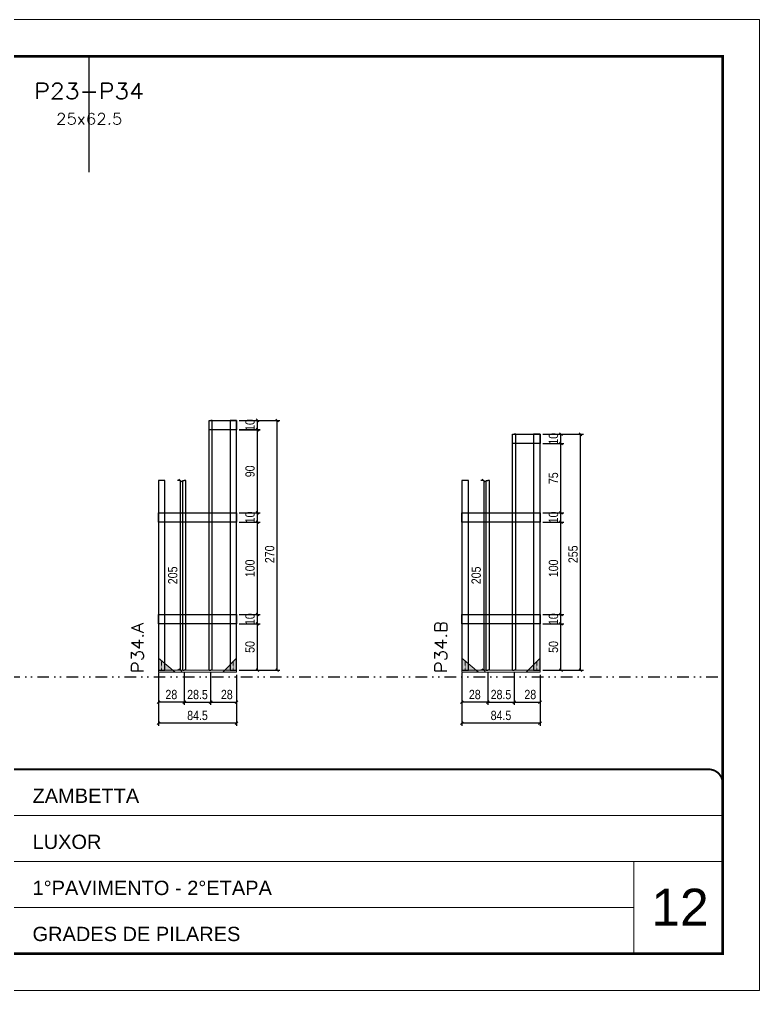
# Model space of a CAD drawing. Extents: x 14400 to 20667, y -21631 to 6985.
# Drawn here: x 19867 to 20667, y 3638 to 4688 of the extents above; entities that cross this region are included whole.
import ezdxf
from ezdxf.enums import TextEntityAlignment as Align

# ---------------------------------------------------------------- set-up
doc = ezdxf.new("R2010")
doc.units = 0
for name, pattern in [('CONTINUO', [0]), ('DASHED', [0.75, 0.5, -0.25]), ('DIVIDE2', [0.625, 0.25, -0.125, 0, -0.125, 0, -0.125]), ('HIDDEN', [0.375, 0.25, -0.125])]:
    doc.linetypes.add(name, pattern=pattern)
for name, color, linetype, lineweight in [('CARIMBO', 255, 'Continuous', 9), ('Folhas', 255, 'Continuous', 9), ('Madeira', 126, 'Continuous', 18), ('Sarr 2.2x7', 40, 'Continuous', 9), ('SARRAFO DE PRESSAO', 251, 'DASHED', 9), ('Texto Seção', 7, 'Continuous', 15)]:
    doc.layers.add(name, color=color, linetype=linetype, lineweight=lineweight)
for name, color, linetype in [('COTA', 241, 'Continuous'), ('Nível', 160, 'Continuous'), ('SARR_2.2x10', 60, 'Continuous'), ('SARR_3.5x7', 81, 'Continuous'), ('SARR_7x7', 40, 'Continuous'), ('Texto de Titulo', 7, 'Continuous'), ('Texto Qtd Sarr', 242, 'Continuous')]:
    doc.layers.add(name, color=color, linetype=linetype)
doc.styles.add('ARIAL', font='arial.ttf')
doc.styles.add('COTA TECNICA', font='techl___.ttf', dxfattribs={"height": 10})
doc.styles.add('REGUA-120', font='ROMANS.shx', dxfattribs={"height": 15})
doc.styles.add('ROMANS', font='romans.shx')
doc.dimstyles.new('PAINEL', dxfattribs={"dimtxt": 10, "dimasz": 3, "dimexe": 3, "dimexo": 3, "dimgap": 3, "dimtad": 1, "dimdec": 1, "dimzin": 12, "dimdsep": 46, "dimtxsty": 'COTA TECNICA', "dimblk1": 'OBLIQUE', "dimblk2": 'OBLIQUE', "dimsah": 1, "dimcen": 0.9, "dimclrd": 4, "dimclre": 4, "dimclrt": 240, "dimadec": 1, "dimazin": 3, "dimtfac": 1, "dimtdec": 1, "dimtmove": 0, "dimatfit": 3, "dimfxl": 1, "dimtolj": 1, "dimtzin": 12, "dimarcsym": 0})

# ---------------------------------------------------------------- blocks, each defined once
blk = doc.blocks.new('9999999999')
at = {"color": 30, "linetype": 'CONTINUO'}
for p, q in [((98564.6, 34379.6), (99584, 34379.6)), ((98564.6, 34329.8), (99488, 34329.8)), ((99584, 34329.8), (99488, 34329.8)), ((99488, 34329.8), (99488, 34230.2)), ((98564.6, 34280), (99488, 34280))]:
    blk.add_line(p, q, dxfattribs=at)
at = {"color": 30, "linetype": 'CONTINUO', "const_width": 2}
blk.add_lwpolyline([(99584, 34230.2), (99584, 34414.4, 0.414214), (99569, 34429.4), (98229, 34429.4, 0.414214), (98214, 34414.4), (98214, 34245.2, 0.414214), (98229, 34230.2), (99584, 34230.2)], format="xyb", dxfattribs=at)
at = {"layer": 'Folhas'}
blk.add_lwpolyline([(98139, 34190.2), (99624, 34190.2), (99624, 35240.2), (98139, 35240.2)], close=True, dxfattribs=at)
at = {"layer": 'Folhas', "color": 30, "const_width": 3}
blk.add_lwpolyline([(98214, 34230.2), (99584, 34230.2), (99584, 35200.2), (98214, 35200.2)], close=True, dxfattribs=at)
at = {"color": 7, "linetype": 'Continuous', "ltscale": 5, "style": 'ARIAL'}
for s, height, p in [('ZAMBETTA', 15.48, (98837.7, 34393.1)), ('LUXOR', 15.48, (98837.7, 34343.3)), ('1°PAVIMENTO - 2°ETAPA', 15.483, (98837.7, 34293.5)), ('GRADES DE PILARES', 15.483, (98837.7, 34243.7))]:
    blk.add_text(s, height=height, dxfattribs=at).set_placement(p)
blk = doc.blocks.new('_Oblique')
at = {"color": 0, "linetype": 'ByBlock', "lineweight": -2}
blk.add_line((-0.5, -0.5), (0.5, 0.5), dxfattribs=at)
blk = doc.blocks.new('*D907')
at = {"layer": 'COTA', "color": 4, "lineweight": -2, "transparency": 16777216}
for p, q in [((20345, 3981.1), (20345, 3946.5)), ((20373, 3981.1), (20373, 3946.5)), ((20373, 3949.5), (20345, 3949.5))]:
    blk.add_line(p, q, dxfattribs=at)
at = {"layer": 'Defpoints', "color": 0, "transparency": 16777216}
for p in [(20345, 3984.1), (20373, 3984.1), (20345, 3949.5)]:
    blk.add_point(p, dxfattribs=at)
at = {"layer": 'COTA', "color": 4, "lineweight": -2, "transparency": 16777216, "xscale": 3, "yscale": 3, "zscale": 3, "rotation": 180}
blk.add_blockref('_Oblique', (20345, 3949.5), dxfattribs=at)
at = {"layer": 'COTA', "color": 4, "lineweight": -2, "transparency": 16777216, "xscale": 3, "yscale": 3, "zscale": 3}
blk.add_blockref('_Oblique', (20373, 3949.5), dxfattribs=at)
at = {"layer": 'COTA', "color": 240, "transparency": 16777216, "insert": (20359, 3957.6), "char_height": 10, "attachment_point": 5, "style": 'COTA TECNICA'}
blk.add_mtext('\\A1;28', dxfattribs=at)
blk = doc.blocks.new('*D908')
at = {"layer": 'COTA', "color": 4, "lineweight": -2, "transparency": 16777216}
for p, q in [((20401.5, 3981.1), (20401.5, 3946.5)), ((20429.5, 3978.9), (20429.5, 3946.5)), ((20401.5, 3949.5), (20429.5, 3949.5))]:
    blk.add_line(p, q, dxfattribs=at)
at = {"layer": 'Defpoints', "color": 0, "transparency": 16777216}
for p in [(20401.5, 3984.1), (20429.5, 3981.9), (20429.5, 3949.5)]:
    blk.add_point(p, dxfattribs=at)
at = {"layer": 'COTA', "color": 4, "lineweight": -2, "transparency": 16777216, "xscale": 3, "yscale": 3, "zscale": 3, "rotation": 180}
blk.add_blockref('_Oblique', (20401.5, 3949.5), dxfattribs=at)
at = {"layer": 'COTA', "color": 4, "lineweight": -2, "transparency": 16777216, "xscale": 3, "yscale": 3, "zscale": 3}
blk.add_blockref('_Oblique', (20429.5, 3949.5), dxfattribs=at)
at = {"layer": 'COTA', "color": 240, "transparency": 16777216, "insert": (20419, 3957.6), "char_height": 10, "attachment_point": 5, "style": 'COTA TECNICA'}
blk.add_mtext('\\A1;28', dxfattribs=at)
blk = doc.blocks.new('*D909')
at = {"layer": 'COTA', "color": 4, "lineweight": -2, "transparency": 16777216}
for p, q in [((20373, 3981.1), (20373, 3946.5)), ((20401.5, 3981.1), (20401.5, 3946.5)), ((20373, 3949.5), (20401.5, 3949.5))]:
    blk.add_line(p, q, dxfattribs=at)
at = {"layer": 'Defpoints', "color": 0, "transparency": 16777216}
for p in [(20373, 3984.1), (20401.5, 3984.1), (20401.5, 3949.5)]:
    blk.add_point(p, dxfattribs=at)
at = {"layer": 'COTA', "color": 4, "lineweight": -2, "transparency": 16777216, "xscale": 3, "yscale": 3, "zscale": 3, "rotation": 180}
blk.add_blockref('_Oblique', (20373, 3949.5), dxfattribs=at)
at = {"layer": 'COTA', "color": 4, "lineweight": -2, "transparency": 16777216, "xscale": 3, "yscale": 3, "zscale": 3}
blk.add_blockref('_Oblique', (20401.5, 3949.5), dxfattribs=at)
at = {"layer": 'COTA', "color": 240, "transparency": 16777216, "insert": (20387.3, 3957.6), "char_height": 10, "attachment_point": 5, "style": 'COTA TECNICA'}
blk.add_mtext('\\A1;28.5', dxfattribs=at)
blk = doc.blocks.new('*D910')
at = {"layer": 'COTA', "color": 4, "lineweight": -2, "transparency": 16777216}
for p, q in [((20345, 3978.9), (20345, 3923.8)), ((20429.5, 3978.9), (20429.5, 3923.8)), ((20429.5, 3926.8), (20345, 3926.8))]:
    blk.add_line(p, q, dxfattribs=at)
at = {"layer": 'Defpoints', "color": 0, "transparency": 16777216}
for p in [(20345, 3981.9), (20429.5, 3981.9), (20345, 3926.8)]:
    blk.add_point(p, dxfattribs=at)
at = {"layer": 'COTA', "color": 4, "lineweight": -2, "transparency": 16777216, "xscale": 3, "yscale": 3, "zscale": 3, "rotation": 180}
blk.add_blockref('_Oblique', (20345, 3926.8), dxfattribs=at)
at = {"layer": 'COTA', "color": 4, "lineweight": -2, "transparency": 16777216, "xscale": 3, "yscale": 3, "zscale": 3}
blk.add_blockref('_Oblique', (20429.5, 3926.8), dxfattribs=at)
at = {"layer": 'COTA', "color": 240, "transparency": 16777216, "insert": (20387.3, 3935), "char_height": 10, "attachment_point": 5, "style": 'COTA TECNICA'}
blk.add_mtext('\\A1;84.5', dxfattribs=at)
blk = doc.blocks.new('*D911')
at = {"layer": 'COTA', "color": 4, "lineweight": -2, "transparency": 16777216}
for p, q in [((20432.5, 4034.1), (20455.2, 4034.1)), ((20452.2, 3984.1), (20452.2, 4034.1)), ((20432.5, 3984.1), (20455.2, 3984.1))]:
    blk.add_line(p, q, dxfattribs=at)
at = {"layer": 'Defpoints', "color": 0, "transparency": 16777216}
for p in [(20429.5, 4034.1), (20452.2, 4034.1), (20429.5, 3984.1)]:
    blk.add_point(p, dxfattribs=at)
at = {"layer": 'COTA', "color": 4, "lineweight": -2, "transparency": 16777216, "xscale": 3, "yscale": 3, "zscale": 3}
for p, rotation in [((20452.2, 4034.1), 90), ((20452.2, 3984.1), 270)]:
    blk.add_blockref('_Oblique', p, dxfattribs=dict(at, rotation=rotation))
at = {"layer": 'COTA', "color": 240, "transparency": 16777216, "insert": (20444.1, 4009.1), "char_height": 10, "attachment_point": 5, "rotation": 90, "style": 'COTA TECNICA'}
blk.add_mtext('\\A1;50', dxfattribs=at)
blk = doc.blocks.new('*D912')
at = {"layer": 'COTA', "color": 4, "lineweight": -2, "transparency": 16777216}
for p, q in [((20432.5, 4044.1), (20455.2, 4044.1)), ((20452.2, 4034.1), (20452.2, 4044.1)), ((20432.5, 4034.1), (20455.2, 4034.1))]:
    blk.add_line(p, q, dxfattribs=at)
at = {"layer": 'Defpoints', "color": 0, "transparency": 16777216}
for p in [(20429.5, 4044.1), (20452.2, 4044.1), (20429.5, 4034.1)]:
    blk.add_point(p, dxfattribs=at)
at = {"layer": 'COTA', "color": 4, "lineweight": -2, "transparency": 16777216, "xscale": 3, "yscale": 3, "zscale": 3}
for p, rotation in [((20452.2, 4044.1), 90), ((20452.2, 4034.1), 270)]:
    blk.add_blockref('_Oblique', p, dxfattribs=dict(at, rotation=rotation))
at = {"layer": 'COTA', "color": 240, "transparency": 16777216, "insert": (20444.1, 4039.1), "char_height": 10, "attachment_point": 5, "rotation": 90, "style": 'COTA TECNICA'}
blk.add_mtext('\\A1;10', dxfattribs=at)
blk = doc.blocks.new('*D913')
at = {"layer": 'COTA', "color": 4, "lineweight": -2, "transparency": 16777216}
for p, q in [((20432.5, 4144.1), (20455.2, 4144.1)), ((20452.2, 4044.1), (20452.2, 4144.1)), ((20432.5, 4044.1), (20455.2, 4044.1))]:
    blk.add_line(p, q, dxfattribs=at)
at = {"layer": 'Defpoints', "color": 0, "transparency": 16777216}
for p in [(20429.5, 4144.1), (20452.2, 4144.1), (20429.5, 4044.1)]:
    blk.add_point(p, dxfattribs=at)
at = {"layer": 'COTA', "color": 4, "lineweight": -2, "transparency": 16777216, "xscale": 3, "yscale": 3, "zscale": 3}
for p, rotation in [((20452.2, 4144.1), 90), ((20452.2, 4044.1), 270)]:
    blk.add_blockref('_Oblique', p, dxfattribs=dict(at, rotation=rotation))
at = {"layer": 'COTA', "color": 240, "transparency": 16777216, "insert": (20444.1, 4094.1), "char_height": 10, "attachment_point": 5, "rotation": 90, "style": 'COTA TECNICA'}
blk.add_mtext('\\A1;100', dxfattribs=at)
blk = doc.blocks.new('*D914')
at = {"layer": 'COTA', "color": 4, "lineweight": -2, "transparency": 16777216}
for p, q in [((20432.5, 4154.1), (20455.2, 4154.1)), ((20452.2, 4144.1), (20452.2, 4154.1)), ((20432.5, 4144.1), (20455.2, 4144.1))]:
    blk.add_line(p, q, dxfattribs=at)
at = {"layer": 'Defpoints', "color": 0, "transparency": 16777216}
for p in [(20429.5, 4154.1), (20452.2, 4154.1), (20429.5, 4144.1)]:
    blk.add_point(p, dxfattribs=at)
at = {"layer": 'COTA', "color": 4, "lineweight": -2, "transparency": 16777216, "xscale": 3, "yscale": 3, "zscale": 3}
for p, rotation in [((20452.2, 4154.1), 90), ((20452.2, 4144.1), 270)]:
    blk.add_blockref('_Oblique', p, dxfattribs=dict(at, rotation=rotation))
at = {"layer": 'COTA', "color": 240, "transparency": 16777216, "insert": (20444.1, 4149.1), "char_height": 10, "attachment_point": 5, "rotation": 90, "style": 'COTA TECNICA'}
blk.add_mtext('\\A1;10', dxfattribs=at)
blk = doc.blocks.new('*D915')
at = {"layer": 'COTA', "color": 4, "lineweight": -2, "transparency": 16777216}
for p, q in [((20432.5, 4239), (20476.4, 4239)), ((20473.4, 3984), (20473.4, 4239)), ((20432.5, 3984), (20476.4, 3984))]:
    blk.add_line(p, q, dxfattribs=at)
at = {"layer": 'Defpoints', "color": 0, "transparency": 16777216}
for p in [(20429.5, 4239), (20473.4, 4239), (20429.5, 3984)]:
    blk.add_point(p, dxfattribs=at)
at = {"layer": 'COTA', "color": 4, "lineweight": -2, "transparency": 16777216, "xscale": 3, "yscale": 3, "zscale": 3}
for p, rotation in [((20473.4, 4239), 90), ((20473.4, 3984), 270)]:
    blk.add_blockref('_Oblique', p, dxfattribs=dict(at, rotation=rotation))
at = {"layer": 'COTA', "color": 240, "transparency": 16777216, "insert": (20465.3, 4109.3), "char_height": 10, "attachment_point": 5, "rotation": 90, "style": 'COTA TECNICA'}
blk.add_mtext('\\A1;255', dxfattribs=at)
blk = doc.blocks.new('*D916')
at = {"layer": 'COTA', "color": 4, "lineweight": -2, "transparency": 16777216}
for p, q in [((20432.5, 4239.1), (20455.2, 4239.1)), ((20452.2, 4229.1), (20452.2, 4239.1)), ((20432.5, 4229.1), (20455.2, 4229.1))]:
    blk.add_line(p, q, dxfattribs=at)
at = {"layer": 'Defpoints', "color": 0, "transparency": 16777216}
for p in [(20429.5, 4239.1), (20452.2, 4239.1), (20429.5, 4229.1)]:
    blk.add_point(p, dxfattribs=at)
at = {"layer": 'COTA', "color": 4, "lineweight": -2, "transparency": 16777216, "xscale": 3, "yscale": 3, "zscale": 3}
for p, rotation in [((20452.2, 4239.1), 90), ((20452.2, 4229.1), 270)]:
    blk.add_blockref('_Oblique', p, dxfattribs=dict(at, rotation=rotation))
at = {"layer": 'COTA', "color": 240, "transparency": 16777216, "insert": (20444.1, 4234.1), "char_height": 10, "attachment_point": 5, "rotation": 90, "style": 'COTA TECNICA'}
blk.add_mtext('\\A1;10', dxfattribs=at)
blk = doc.blocks.new('*D917')
at = {"layer": 'COTA', "color": 4, "lineweight": -2, "transparency": 16777216}
for p, q in [((20432.5, 4229), (20455.2, 4229)), ((20452.2, 4154.1), (20452.2, 4229)), ((20432.5, 4154.1), (20455.2, 4154.1))]:
    blk.add_line(p, q, dxfattribs=at)
at = {"layer": 'Defpoints', "color": 0, "transparency": 16777216}
for p in [(20429.5, 4229), (20452.2, 4229), (20429.5, 4154.1)]:
    blk.add_point(p, dxfattribs=at)
at = {"layer": 'COTA', "color": 4, "lineweight": -2, "transparency": 16777216, "xscale": 3, "yscale": 3, "zscale": 3}
for p, rotation in [((20452.2, 4229), 90), ((20452.2, 4154.1), 270)]:
    blk.add_blockref('_Oblique', p, dxfattribs=dict(at, rotation=rotation))
at = {"layer": 'COTA', "color": 240, "transparency": 16777216, "insert": (20444.1, 4191.5), "char_height": 10, "attachment_point": 5, "rotation": 90, "style": 'COTA TECNICA'}
blk.add_mtext('\\A1;75', dxfattribs=at)
blk = doc.blocks.new('*D918')
at = {"layer": 'COTA', "color": 4, "lineweight": -2, "transparency": 16777216}
for p, q in [((20368.3, 4189), (20365.6, 4189)), ((20368.6, 4189), (20368.6, 3984.1)), ((20368.3, 3984.1), (20365.6, 3984.1))]:
    blk.add_line(p, q, dxfattribs=at)
at = {"layer": 'Defpoints', "color": 0, "transparency": 16777216}
for p in [(20371.3, 4189), (20368.6, 3984.1), (20371.3, 3984.1)]:
    blk.add_point(p, dxfattribs=at)
at = {"layer": 'COTA', "color": 4, "lineweight": -2, "transparency": 16777216, "xscale": 3, "yscale": 3, "zscale": 3}
for p, rotation in [((20368.6, 4189), 90), ((20368.6, 3984.1), 270)]:
    blk.add_blockref('_Oblique', p, dxfattribs=dict(at, rotation=rotation))
at = {"layer": 'COTA', "color": 240, "transparency": 16777216, "insert": (20360.5, 4086.5), "char_height": 10, "attachment_point": 5, "rotation": 90, "style": 'COTA TECNICA'}
blk.add_mtext('\\A1;205', dxfattribs=at)
blk = doc.blocks.new('*D919')
at = {"layer": 'COTA', "color": 4, "lineweight": -2, "transparency": 16777216}
for p, q in [((20016.8, 3981.1), (20016.8, 3946.5)), ((20044.8, 3981.1), (20044.8, 3946.5)), ((20044.8, 3949.5), (20016.8, 3949.5))]:
    blk.add_line(p, q, dxfattribs=at)
at = {"layer": 'Defpoints', "color": 0, "transparency": 16777216}
for p in [(20016.8, 3984.1), (20044.8, 3984.1), (20016.8, 3949.5)]:
    blk.add_point(p, dxfattribs=at)
at = {"layer": 'COTA', "color": 4, "lineweight": -2, "transparency": 16777216, "xscale": 3, "yscale": 3, "zscale": 3, "rotation": 180}
blk.add_blockref('_Oblique', (20016.8, 3949.5), dxfattribs=at)
at = {"layer": 'COTA', "color": 4, "lineweight": -2, "transparency": 16777216, "xscale": 3, "yscale": 3, "zscale": 3}
blk.add_blockref('_Oblique', (20044.8, 3949.5), dxfattribs=at)
at = {"layer": 'COTA', "color": 240, "transparency": 16777216, "insert": (20030.8, 3957.6), "char_height": 10, "attachment_point": 5, "style": 'COTA TECNICA'}
blk.add_mtext('\\A1;28', dxfattribs=at)
blk = doc.blocks.new('*D920')
at = {"layer": 'COTA', "color": 4, "lineweight": -2, "transparency": 16777216}
for p, q in [((20073.3, 3981.1), (20073.3, 3946.5)), ((20101.3, 3978.9), (20101.3, 3946.5)), ((20073.3, 3949.5), (20101.3, 3949.5))]:
    blk.add_line(p, q, dxfattribs=at)
at = {"layer": 'Defpoints', "color": 0, "transparency": 16777216}
for p in [(20073.3, 3984.1), (20101.3, 3981.9), (20101.3, 3949.5)]:
    blk.add_point(p, dxfattribs=at)
at = {"layer": 'COTA', "color": 4, "lineweight": -2, "transparency": 16777216, "xscale": 3, "yscale": 3, "zscale": 3, "rotation": 180}
blk.add_blockref('_Oblique', (20073.3, 3949.5), dxfattribs=at)
at = {"layer": 'COTA', "color": 4, "lineweight": -2, "transparency": 16777216, "xscale": 3, "yscale": 3, "zscale": 3}
blk.add_blockref('_Oblique', (20101.3, 3949.5), dxfattribs=at)
at = {"layer": 'COTA', "color": 240, "transparency": 16777216, "insert": (20090.8, 3957.6), "char_height": 10, "attachment_point": 5, "style": 'COTA TECNICA'}
blk.add_mtext('\\A1;28', dxfattribs=at)
blk = doc.blocks.new('*D921')
at = {"layer": 'COTA', "color": 4, "lineweight": -2, "transparency": 16777216}
for p, q in [((20044.8, 3981.1), (20044.8, 3946.5)), ((20073.3, 3981.1), (20073.3, 3946.5)), ((20044.8, 3949.5), (20073.3, 3949.5))]:
    blk.add_line(p, q, dxfattribs=at)
at = {"layer": 'Defpoints', "color": 0, "transparency": 16777216}
for p in [(20044.8, 3984.1), (20073.3, 3984.1), (20073.3, 3949.5)]:
    blk.add_point(p, dxfattribs=at)
at = {"layer": 'COTA', "color": 4, "lineweight": -2, "transparency": 16777216, "xscale": 3, "yscale": 3, "zscale": 3, "rotation": 180}
blk.add_blockref('_Oblique', (20044.8, 3949.5), dxfattribs=at)
at = {"layer": 'COTA', "color": 4, "lineweight": -2, "transparency": 16777216, "xscale": 3, "yscale": 3, "zscale": 3}
blk.add_blockref('_Oblique', (20073.3, 3949.5), dxfattribs=at)
at = {"layer": 'COTA', "color": 240, "transparency": 16777216, "insert": (20059.1, 3957.6), "char_height": 10, "attachment_point": 5, "style": 'COTA TECNICA'}
blk.add_mtext('\\A1;28.5', dxfattribs=at)
blk = doc.blocks.new('*D922')
at = {"layer": 'COTA', "color": 4, "lineweight": -2, "transparency": 16777216}
for p, q in [((20016.8, 3978.9), (20016.8, 3923.8)), ((20101.3, 3978.9), (20101.3, 3923.8)), ((20101.3, 3926.8), (20016.8, 3926.8))]:
    blk.add_line(p, q, dxfattribs=at)
at = {"layer": 'Defpoints', "color": 0, "transparency": 16777216}
for p in [(20016.8, 3981.9), (20101.3, 3981.9), (20016.8, 3926.8)]:
    blk.add_point(p, dxfattribs=at)
at = {"layer": 'COTA', "color": 4, "lineweight": -2, "transparency": 16777216, "xscale": 3, "yscale": 3, "zscale": 3, "rotation": 180}
blk.add_blockref('_Oblique', (20016.8, 3926.8), dxfattribs=at)
at = {"layer": 'COTA', "color": 4, "lineweight": -2, "transparency": 16777216, "xscale": 3, "yscale": 3, "zscale": 3}
blk.add_blockref('_Oblique', (20101.3, 3926.8), dxfattribs=at)
at = {"layer": 'COTA', "color": 240, "transparency": 16777216, "insert": (20059.1, 3935), "char_height": 10, "attachment_point": 5, "style": 'COTA TECNICA'}
blk.add_mtext('\\A1;84.5', dxfattribs=at)
blk = doc.blocks.new('*D923')
at = {"layer": 'COTA', "color": 4, "lineweight": -2, "transparency": 16777216}
for p, q in [((20104.3, 4034.1), (20127, 4034.1)), ((20124, 3984.1), (20124, 4034.1)), ((20104.3, 3984.1), (20127, 3984.1))]:
    blk.add_line(p, q, dxfattribs=at)
at = {"layer": 'Defpoints', "color": 0, "transparency": 16777216}
for p in [(20101.3, 4034.1), (20124, 4034.1), (20101.3, 3984.1)]:
    blk.add_point(p, dxfattribs=at)
at = {"layer": 'COTA', "color": 4, "lineweight": -2, "transparency": 16777216, "xscale": 3, "yscale": 3, "zscale": 3}
for p, rotation in [((20124, 4034.1), 90), ((20124, 3984.1), 270)]:
    blk.add_blockref('_Oblique', p, dxfattribs=dict(at, rotation=rotation))
at = {"layer": 'COTA', "color": 240, "transparency": 16777216, "insert": (20115.9, 4009.1), "char_height": 10, "attachment_point": 5, "rotation": 90, "style": 'COTA TECNICA'}
blk.add_mtext('\\A1;50', dxfattribs=at)
blk = doc.blocks.new('*D924')
at = {"layer": 'COTA', "color": 4, "lineweight": -2, "transparency": 16777216}
for p, q in [((20104.3, 4044.1), (20127, 4044.1)), ((20124, 4034.1), (20124, 4044.1)), ((20104.3, 4034.1), (20127, 4034.1))]:
    blk.add_line(p, q, dxfattribs=at)
at = {"layer": 'Defpoints', "color": 0, "transparency": 16777216}
for p in [(20101.3, 4044.1), (20124, 4044.1), (20101.3, 4034.1)]:
    blk.add_point(p, dxfattribs=at)
at = {"layer": 'COTA', "color": 4, "lineweight": -2, "transparency": 16777216, "xscale": 3, "yscale": 3, "zscale": 3}
for p, rotation in [((20124, 4044.1), 90), ((20124, 4034.1), 270)]:
    blk.add_blockref('_Oblique', p, dxfattribs=dict(at, rotation=rotation))
at = {"layer": 'COTA', "color": 240, "transparency": 16777216, "insert": (20115.9, 4039.1), "char_height": 10, "attachment_point": 5, "rotation": 90, "style": 'COTA TECNICA'}
blk.add_mtext('\\A1;10', dxfattribs=at)
blk = doc.blocks.new('*D925')
at = {"layer": 'COTA', "color": 4, "lineweight": -2, "transparency": 16777216}
for p, q in [((20104.3, 4144.1), (20127, 4144.1)), ((20124, 4044.1), (20124, 4144.1)), ((20104.3, 4044.1), (20127, 4044.1))]:
    blk.add_line(p, q, dxfattribs=at)
at = {"layer": 'Defpoints', "color": 0, "transparency": 16777216}
for p in [(20101.3, 4144.1), (20124, 4144.1), (20101.3, 4044.1)]:
    blk.add_point(p, dxfattribs=at)
at = {"layer": 'COTA', "color": 4, "lineweight": -2, "transparency": 16777216, "xscale": 3, "yscale": 3, "zscale": 3}
for p, rotation in [((20124, 4144.1), 90), ((20124, 4044.1), 270)]:
    blk.add_blockref('_Oblique', p, dxfattribs=dict(at, rotation=rotation))
at = {"layer": 'COTA', "color": 240, "transparency": 16777216, "insert": (20115.9, 4094.1), "char_height": 10, "attachment_point": 5, "rotation": 90, "style": 'COTA TECNICA'}
blk.add_mtext('\\A1;100', dxfattribs=at)
blk = doc.blocks.new('*D926')
at = {"layer": 'COTA', "color": 4, "lineweight": -2, "transparency": 16777216}
for p, q in [((20104.3, 4154.1), (20127, 4154.1)), ((20124, 4144.1), (20124, 4154.1)), ((20104.3, 4144.1), (20127, 4144.1))]:
    blk.add_line(p, q, dxfattribs=at)
at = {"layer": 'Defpoints', "color": 0, "transparency": 16777216}
for p in [(20101.3, 4154.1), (20124, 4154.1), (20101.3, 4144.1)]:
    blk.add_point(p, dxfattribs=at)
at = {"layer": 'COTA', "color": 4, "lineweight": -2, "transparency": 16777216, "xscale": 3, "yscale": 3, "zscale": 3}
for p, rotation in [((20124, 4154.1), 90), ((20124, 4144.1), 270)]:
    blk.add_blockref('_Oblique', p, dxfattribs=dict(at, rotation=rotation))
at = {"layer": 'COTA', "color": 240, "transparency": 16777216, "insert": (20115.9, 4149.1), "char_height": 10, "attachment_point": 5, "rotation": 90, "style": 'COTA TECNICA'}
blk.add_mtext('\\A1;10', dxfattribs=at)
blk = doc.blocks.new('*D927')
at = {"layer": 'COTA', "color": 4, "lineweight": -2, "transparency": 16777216}
for p, q in [((20104.3, 4254), (20148.3, 4254)), ((20145.3, 3984), (20145.3, 4254)), ((20104.3, 3984), (20148.3, 3984))]:
    blk.add_line(p, q, dxfattribs=at)
at = {"layer": 'Defpoints', "color": 0, "transparency": 16777216}
for p in [(20101.3, 4254), (20145.3, 4254), (20101.3, 3984)]:
    blk.add_point(p, dxfattribs=at)
at = {"layer": 'COTA', "color": 4, "lineweight": -2, "transparency": 16777216, "xscale": 3, "yscale": 3, "zscale": 3}
for p, rotation in [((20145.3, 4254), 90), ((20145.3, 3984), 270)]:
    blk.add_blockref('_Oblique', p, dxfattribs=dict(at, rotation=rotation))
at = {"layer": 'COTA', "color": 240, "transparency": 16777216, "insert": (20137.2, 4109.3), "char_height": 10, "attachment_point": 5, "rotation": 90, "style": 'COTA TECNICA'}
blk.add_mtext('\\A1;270', dxfattribs=at)
blk = doc.blocks.new('*D928')
at = {"layer": 'COTA', "color": 4, "lineweight": -2, "transparency": 16777216}
for p, q in [((20104.3, 4254.1), (20127, 4254.1)), ((20124, 4244.1), (20124, 4254.1)), ((20104.3, 4244.1), (20127, 4244.1))]:
    blk.add_line(p, q, dxfattribs=at)
at = {"layer": 'Defpoints', "color": 0, "transparency": 16777216}
for p in [(20101.3, 4254.1), (20124, 4254.1), (20101.3, 4244.1)]:
    blk.add_point(p, dxfattribs=at)
at = {"layer": 'COTA', "color": 4, "lineweight": -2, "transparency": 16777216, "xscale": 3, "yscale": 3, "zscale": 3}
for p, rotation in [((20124, 4254.1), 90), ((20124, 4244.1), 270)]:
    blk.add_blockref('_Oblique', p, dxfattribs=dict(at, rotation=rotation))
at = {"layer": 'COTA', "color": 240, "transparency": 16777216, "insert": (20115.9, 4249.1), "char_height": 10, "attachment_point": 5, "rotation": 90, "style": 'COTA TECNICA'}
blk.add_mtext('\\A1;10', dxfattribs=at)
blk = doc.blocks.new('*D929')
at = {"layer": 'COTA', "color": 4, "lineweight": -2, "transparency": 16777216}
for p, q in [((20104.3, 4244), (20127, 4244)), ((20124, 4154.1), (20124, 4244)), ((20104.3, 4154.1), (20127, 4154.1))]:
    blk.add_line(p, q, dxfattribs=at)
at = {"layer": 'Defpoints', "color": 0, "transparency": 16777216}
for p in [(20101.3, 4244), (20124, 4244), (20101.3, 4154.1)]:
    blk.add_point(p, dxfattribs=at)
at = {"layer": 'COTA', "color": 4, "lineweight": -2, "transparency": 16777216, "xscale": 3, "yscale": 3, "zscale": 3}
for p, rotation in [((20124, 4244), 90), ((20124, 4154.1), 270)]:
    blk.add_blockref('_Oblique', p, dxfattribs=dict(at, rotation=rotation))
at = {"layer": 'COTA', "color": 240, "transparency": 16777216, "insert": (20115.9, 4199), "char_height": 10, "attachment_point": 5, "rotation": 90, "style": 'COTA TECNICA'}
blk.add_mtext('\\A1;90', dxfattribs=at)
blk = doc.blocks.new('*D930')
at = {"layer": 'COTA', "color": 4, "lineweight": -2, "transparency": 16777216}
for p, q in [((20040.1, 4189), (20037.5, 4189)), ((20040.5, 4189), (20040.5, 3984.1)), ((20040.1, 3984.1), (20037.5, 3984.1))]:
    blk.add_line(p, q, dxfattribs=at)
at = {"layer": 'Defpoints', "color": 0, "transparency": 16777216}
for p in [(20043.1, 4189), (20040.5, 3984.1), (20043.1, 3984.1)]:
    blk.add_point(p, dxfattribs=at)
at = {"layer": 'COTA', "color": 4, "lineweight": -2, "transparency": 16777216, "xscale": 3, "yscale": 3, "zscale": 3}
for p, rotation in [((20040.5, 4189), 90), ((20040.5, 3984.1), 270)]:
    blk.add_blockref('_Oblique', p, dxfattribs=dict(at, rotation=rotation))
at = {"layer": 'COTA', "color": 240, "transparency": 16777216, "insert": (20032.4, 4086.5), "char_height": 10, "attachment_point": 5, "rotation": 90, "style": 'COTA TECNICA'}
blk.add_mtext('\\A1;205', dxfattribs=at)
blk = doc.blocks.new('titulo1')
at = {"layer": 'Defpoints', "color": 252, "linetype": 'HIDDEN', "ltscale": 2}
blk.add_line((0, 0), (0, 125), dxfattribs=at)
at = {"layer": 'Defpoints', "style": 'ROMANS', "oblique": 15}
blk.add_attdef('FOLHA', text='', height=10, dxfattribs=at).set_placement((0, 15.6), align=Align.MIDDLE_CENTER)
at = {"layer": 'Texto Qtd Sarr', "color": 3, "style": 'ROMANS', "oblique": 15}
for tag, height, p in [('TITULO', 17, (0, 71.4)), ('SEÇÃO', 12, (0, 41.5))]:
    blk.add_attdef(tag, text='', height=height, dxfattribs=at).set_placement(p, align=Align.MIDDLE_CENTER)

msp = doc.modelspace()

# ---------------------------------------------------------------- hatches: boundary and pattern name
at = {"layer": 'Madeira'}
h = msp.add_hatch(color=252, dxfattribs=at)
h.dxf.hatch_style = 2
h.paths.add_polyline_path([(20016.84, 3996.86), (20016.84, 3981.86), (20034.84, 3981.86)])
h = msp.add_hatch(color=252, dxfattribs=at)
h.dxf.hatch_style = 2
h.paths.add_polyline_path([(20101.34, 3996.86), (20101.34, 3981.86), (20086.34, 3981.86)])
h = msp.add_hatch(color=252, dxfattribs=at)
h.dxf.hatch_style = 2
h.paths.add_polyline_path([(20345, 3996.86), (20345, 3981.86), (20363, 3981.86)])
h = msp.add_hatch(color=252, dxfattribs=at)
h.dxf.hatch_style = 2
h.paths.add_polyline_path([(20429.5, 3996.86), (20429.5, 3981.86), (20414.5, 3981.86)])

# ---------------------------------------------------------------- linework, layer by layer
at = {"layer": 'Madeira', "color": 1, "linetype": 'HIDDEN'}
for p, q in [((20020.34, 3993.36), (20020.34, 3984.06)), ((20020.34, 3993.36), (20020.34, 3984.06)), ((20097.84, 3993.36), (20097.84, 3984.06)), ((20097.84, 3993.36), (20097.84, 3984.06)), ((20348.5, 3993.36), (20348.5, 3984.06)), ((20348.5, 3993.36), (20348.5, 3984.06)), ((20426, 3993.36), (20426, 3984.06)), ((20426, 3993.36), (20426, 3984.06)), ((20026.67, 3984.06), (20016.84, 3984.06)), ((20026.67, 3984.06), (20016.84, 3984.06)), ((20032.64, 3984.06), (20016.84, 3984.06)), ((20023.84, 3989.86), (20023.84, 3984.06)), ((20088.54, 3984.06), (20101.34, 3984.06)), ((20091.5, 3984.06), (20101.34, 3984.06)), ((20091.5, 3984.06), (20101.34, 3984.06)), ((20354.83, 3984.06), (20345, 3984.06)), ((20354.83, 3984.06), (20345, 3984.06)), ((20360.8, 3984.06), (20345, 3984.06)), ((20352, 3989.86), (20352, 3984.06)), ((20416.7, 3984.06), (20429.5, 3984.06)), ((20419.67, 3984.06), (20429.5, 3984.06)), ((20419.67, 3984.06), (20429.5, 3984.06))]:
    msp.add_line(p, q, dxfattribs=at)
at = {"layer": 'Madeira'}
for p, q in [((20016.84, 3984.06), (20016.84, 3981.86)), ((20016.84, 3984.06), (20016.84, 3981.86)), ((20016.84, 3984.06), (20016.84, 3981.86)), ((20345, 3984.06), (20345, 3981.86)), ((20345, 3984.06), (20345, 3981.86)), ((20345, 3984.06), (20345, 3981.86))]:
    msp.add_line(p, q, dxfattribs=at)
at = {"layer": 'Madeira', "color": 0}
for points in [[(20016.84, 3996.86), (20016.84, 3981.86), (20034.84, 3981.86), (20016.84, 3996.86)], [(20101.34, 3996.86), (20101.34, 3981.86), (20086.34, 3981.86), (20101.34, 3996.86)], [(20345, 3996.86), (20345, 3981.86), (20363, 3981.86), (20345, 3996.86)], [(20429.5, 3996.86), (20429.5, 3981.86), (20414.5, 3981.86), (20429.5, 3996.86)]]:
    msp.add_lwpolyline(points, dxfattribs=at)
at = {"layer": 'Nível', "color": 4, "linetype": 'DIVIDE2', "ltscale": 50}
msp.add_line((19256.97, 3976.86), (20626.97, 3976.86), dxfattribs=at)
at = {"layer": 'Sarr 2.2x7'}
for points in [[(20101.34, 3984.06), (20016.84, 3984.06), (20016.84, 3981.86), (20101.34, 3981.86)], [(20429.5, 3984.06), (20345, 3984.06), (20345, 3981.86), (20429.5, 3981.86)]]:
    msp.add_lwpolyline(points, close=True, dxfattribs=at)
at = {"layer": 'SARR_2.2x10'}
for points in [[(20071.59, 4254.02), (20101.34, 4254.02), (20101.34, 4244.02), (20071.59, 4244.02)], [(20399.75, 4239.02), (20429.5, 4239.02), (20429.5, 4229.02), (20399.75, 4229.02)], [(20016.84, 4154.03), (20101.34, 4154.03), (20101.34, 4144.03), (20016.84, 4144.03)], [(20345, 4154.03), (20429.5, 4154.03), (20429.5, 4144.03), (20345, 4144.03)], [(20016.84, 4044.03), (20101.34, 4044.03), (20101.34, 4034.03), (20016.84, 4034.03)], [(20345, 4044.03), (20429.5, 4044.03), (20429.5, 4034.03), (20345, 4034.03)]]:
    msp.add_lwpolyline(points, close=True, dxfattribs=at)
at = {"layer": 'SARR_3.5x7'}
for p, q in [((20071.59, 3984.06), (20071.59, 4254.03)), ((20071.59, 4254.03), (20073.34, 4254.03)), ((20075.09, 4254.03), (20073.34, 4254.03)), ((20075.09, 3984.06), (20075.09, 4254.03)), ((20399.75, 3984.06), (20399.75, 4239.03)), ((20399.75, 4239.03), (20401.5, 4239.03)), ((20403.25, 4239.03), (20401.5, 4239.03)), ((20403.25, 3984.06), (20403.25, 4239.03)), ((20043.09, 3984.06), (20043.09, 4189.02)), ((20043.09, 4189.02), (20044.84, 4189.02)), ((20046.59, 4189.02), (20044.84, 4189.02)), ((20046.59, 3984.06), (20046.59, 4189.02)), ((20371.25, 3984.06), (20371.25, 4189.02)), ((20371.25, 4189.02), (20373, 4189.02)), ((20374.75, 4189.02), (20373, 4189.02)), ((20374.75, 3984.06), (20374.75, 4189.02)), ((20043.09, 3984.06), (20044.84, 3984.06)), ((20046.59, 3984.06), (20044.84, 3984.06)), ((20071.59, 3984.06), (20073.34, 3984.06)), ((20075.09, 3984.06), (20073.34, 3984.06)), ((20371.25, 3984.06), (20373, 3984.06)), ((20374.75, 3984.06), (20373, 3984.06)), ((20399.75, 3984.06), (20401.5, 3984.06)), ((20403.25, 3984.06), (20401.5, 3984.06))]:
    msp.add_line(p, q, dxfattribs=at)
at = {"layer": 'SARR_7x7'}
for points in [[(20094.34, 3984.06), (20101.34, 3984.06), (20101.34, 4254.03), (20094.34, 4254.03)], [(20422.5, 3984.06), (20429.5, 3984.06), (20429.5, 4239.03), (20422.5, 4239.03)], [(20016.84, 3984.06), (20023.84, 3984.06), (20023.84, 4189.02), (20016.84, 4189.02)], [(20345, 3984.06), (20352, 3984.06), (20352, 4189.02), (20345, 4189.02)]]:
    msp.add_lwpolyline(points, close=True, dxfattribs=at)

# ---------------------------------------------------------------- block references
at = {"layer": 'SARRAFO DE PRESSAO', "color": 6, "linetype": 'ByBlock'}
msp.add_blockref('9999999999', (-78957.01, -30552.63), dxfattribs=at)
at = {"layer": 'Texto Seção'}
ref = msp.add_blockref('titulo1', (19941.97, 4522.58), dxfattribs=at)
ref.add_attrib('TITULO', 'P23-P34', dxfattribs={"layer": 'Texto de Titulo', "color": 7, "height": 17, "style": 'ROMANS', "width": 1.1}).set_placement((19941.97, 4610.08), align=Align.MIDDLE_CENTER)
ref.add_attrib('SEÇÃO', '25x62.5', dxfattribs={"layer": 'Texto de Titulo', "color": 7, "height": 12, "style": 'ROMANS', "width": 1.1}).set_placement((19941.97, 4580.08), align=Align.MIDDLE_CENTER)

# ---------------------------------------------------------------- texts
at = {"layer": 'CARIMBO', "style": 'ARIAL'}
msp.add_text('12', height=40, dxfattribs=at).set_placement((20549.83, 3707.72))
at = {"layer": 'Texto Seção', "style": 'REGUA-120', "width": 1.1}
for s, p in [('P34.A', (20000.69, 3980.75)), ('P34.B', (20328.86, 3980.75))]:
    msp.add_text(s, height=13, rotation=90, dxfattribs=at).set_placement(p)

# ---------------------------------------------------------------- dimensions: what is measured, and where the dimension line sits
at = {"layer": 'COTA'}
for base, p1, p2, picture, middle in [((20124.04, 4254.06), (20101.34, 4244.06), (20101.34, 4254.06), '*D928', (20124.04, 4249.06)), ((20145.25, 4254.03), (20101.34, 3984.02), (20101.34, 4254.03), '*D927', (20145.25, 4109.33)), ((20452.2, 4239.06), (20429.5, 4229.06), (20429.5, 4239.06), '*D916', (20452.2, 4234.06)), ((20473.42, 4239.03), (20429.5, 3984.02), (20429.5, 4239.03), '*D915', (20473.42, 4109.33)), ((20124.04, 4154.06), (20101.34, 4144.06), (20101.34, 4154.06), '*D926', (20124.04, 4149.06)), ((20452.2, 4154.06), (20429.5, 4144.06), (20429.5, 4154.06), '*D914', (20452.2, 4149.06)), ((20124.04, 4044.06), (20101.34, 4034.06), (20101.34, 4044.06), '*D924', (20124.04, 4039.06)), ((20452.2, 4044.06), (20429.5, 4034.06), (20429.5, 4044.06), '*D912', (20452.2, 4039.06))]:
    dim = msp.add_linear_dim(base=base, p1=p1, p2=p2, angle=90, dimstyle='PAINEL', override={"dimtmove": 1}, dxfattribs=at)
    dim.commit()
    dim.dimension.update_dxf_attribs({"geometry": picture, "text_midpoint": middle, "dimtype": 160})
for base, p1, p2, picture, middle in [((20124.04, 4244.02), (20101.34, 4154.06), (20101.34, 4244.02), '*D929', (20115.9, 4199.04)), ((20452.2, 4229.02), (20429.5, 4154.06), (20429.5, 4229.02), '*D917', (20444.09, 4191.54)), ((20040.47, 3984.06), (20043.09, 4189.02), (20043.09, 3984.06), '*D930', (20032.36, 4086.54)), ((20368.64, 3984.06), (20371.25, 4189.02), (20371.25, 3984.06), '*D918', (20360.53, 4086.54))]:
    dim = msp.add_linear_dim(base=base, p1=p1, p2=p2, angle=90, dimstyle='PAINEL', dxfattribs=at)
    dim.commit()
    dim.dimension.update_dxf_attribs({"geometry": picture, "text_midpoint": middle})
for base, p1, p2, angle, picture, middle in [((20124.04, 4144.06), (20101.34, 4044.06), (20101.34, 4144.06), 90, '*D925', (20115.93, 4094.06)), ((20452.2, 4144.06), (20429.5, 4044.06), (20429.5, 4144.06), 90, '*D913', (20444.1, 4094.06)), ((20124.04, 4034.06), (20101.34, 3984.06), (20101.34, 4034.06), 90, '*D923', (20115.93, 4009.06)), ((20452.2, 4034.06), (20429.5, 3984.06), (20429.5, 4034.06), 90, '*D911', (20444.09, 4009.06)), ((20016.84, 3949.5), (20044.84, 3984.06), (20016.84, 3984.06), 180, '*D919', (20030.84, 3957.6)), ((20345, 3949.5), (20373, 3984.06), (20345, 3984.06), 180, '*D907', (20359, 3957.6))]:
    dim = msp.add_linear_dim(base=base, p1=p1, p2=p2, angle=angle, dimstyle='PAINEL', override={"dimtmove": 1}, dxfattribs=at)
    dim.commit()
    dim.dimension.update_dxf_attribs({"geometry": picture, "text_midpoint": middle})
for base, p1, p2, picture, middle in [((20016.84, 3926.82), (20101.34, 3981.86), (20016.84, 3981.86), '*D922', (20059.09, 3934.95)), ((20345, 3926.82), (20429.5, 3981.86), (20345, 3981.86), '*D910', (20387.25, 3934.95))]:
    dim = msp.add_linear_dim(base=base, p1=p1, p2=p2, dimstyle='PAINEL', dxfattribs=at)
    dim.commit()
    dim.dimension.update_dxf_attribs({"geometry": picture, "text_midpoint": middle})
for base, p1, p2, picture, middle in [((20073.34, 3949.5), (20044.84, 3984.06), (20073.34, 3984.06), '*D921', (20059.09, 3949.5)), ((20101.34, 3949.5), (20073.34, 3984.06), (20101.34, 3981.86), '*D920', (20090.84, 3949.5)), ((20401.5, 3949.5), (20373, 3984.06), (20401.5, 3984.06), '*D909', (20387.25, 3949.5)), ((20429.5, 3949.5), (20401.5, 3984.06), (20429.5, 3981.86), '*D908', (20419, 3949.5))]:
    dim = msp.add_linear_dim(base=base, p1=p1, p2=p2, dimstyle='PAINEL', override={"dimtmove": 1}, dxfattribs=at)
    dim.commit()
    dim.dimension.update_dxf_attribs({"geometry": picture, "text_midpoint": middle, "dimtype": 160})

doc.saveas('drawing.dxf')
